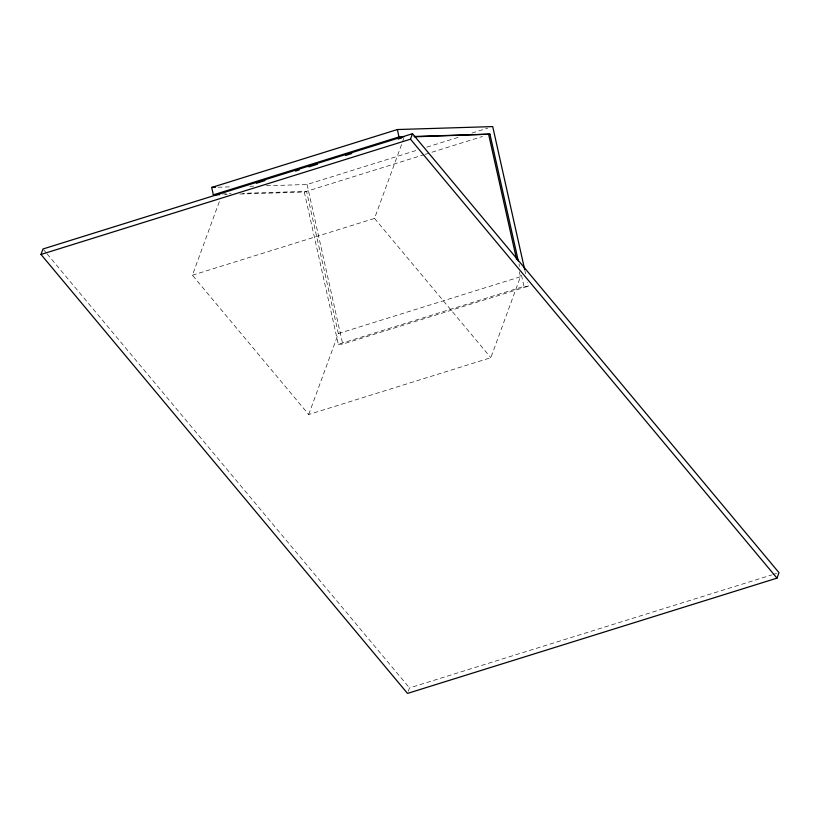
<?xml version="1.0" encoding="UTF-8"?>
<svg xmlns="http://www.w3.org/2000/svg" width="820" height="820" viewBox="0 0 820 820"><rect width="100%" height="100%" fill="white"/><g stroke="black" fill="none" stroke-linecap="round" stroke-linejoin="round"><path stroke-width="0.61" stroke-dasharray="4.1 3.07" d="M519.337 271.758L520.454 276.75L490.831 357.704L308.709 414.51L192.403 275.212L219.514 201.125M192.403 275.212L374.525 218.407L402.077 143.121M402.507 141.922L403.819 138.334M308.709 414.51L338.342 333.566L306.547 191.347L242.607 193.325M408.309 691.219L409.508 687.929L771.681 574.953M266.387 185.761L307.069 184.5L416.99 150.214M426.759 147.169L458.513 137.258M471.951 133.065L487.828 128.115M239.87 194.043L304.302 192.044L423.889 154.744M425.108 154.365L482.549 136.448M338.342 333.566L520.454 276.75M304.302 192.044L338.332 344.308L523.98 286.395L528.377 286.18L527.547 282.449M338.332 344.308L342.739 344.092L528.377 286.18M772.901 574.574L776.56 573.426M218.079 187.247L232.06 186.816M249.864 186.273L253.677 186.15M222.138 193.95L231.096 193.674M224.711 194.504L227.232 194.432M374.525 218.407L490.831 357.704M43.819 249.957L46.279 252.908M47.099 253.892L409.508 687.929M525.036 271.225L525.589 273.716M518.957 263.927L519.521 266.428M521.469 275.161L523.98 286.395M307.069 184.5L342.739 344.092"/><path stroke-width="1.23" d="M41 254.456L42.999 248.983L412.491 133.711L779 572.668L777.001 578.141L407.509 693.412L41 254.456L410.492 139.195L412.491 133.711M219.657 194.658L213.333 194.852L211.724 187.442L397.372 129.539L492.707 126.587L524.759 269.975M213.333 194.852L398.981 136.94L404.034 136.786M256.363 183.28L264.921 180.605M295.477 171.072L299.146 169.935M308.925 166.88L317.483 164.215M345.589 155.441L351.698 153.535M398.151 139.051L401.81 137.903M414.489 136.827L489.95 134.142L518.404 261.436M414.141 136.479L489.95 134.142M211.724 187.442L215.537 187.329M410.492 139.195L777.001 578.141M488.669 134.541L516.549 259.284M397.372 129.539L398.981 136.94"/></g></svg>
